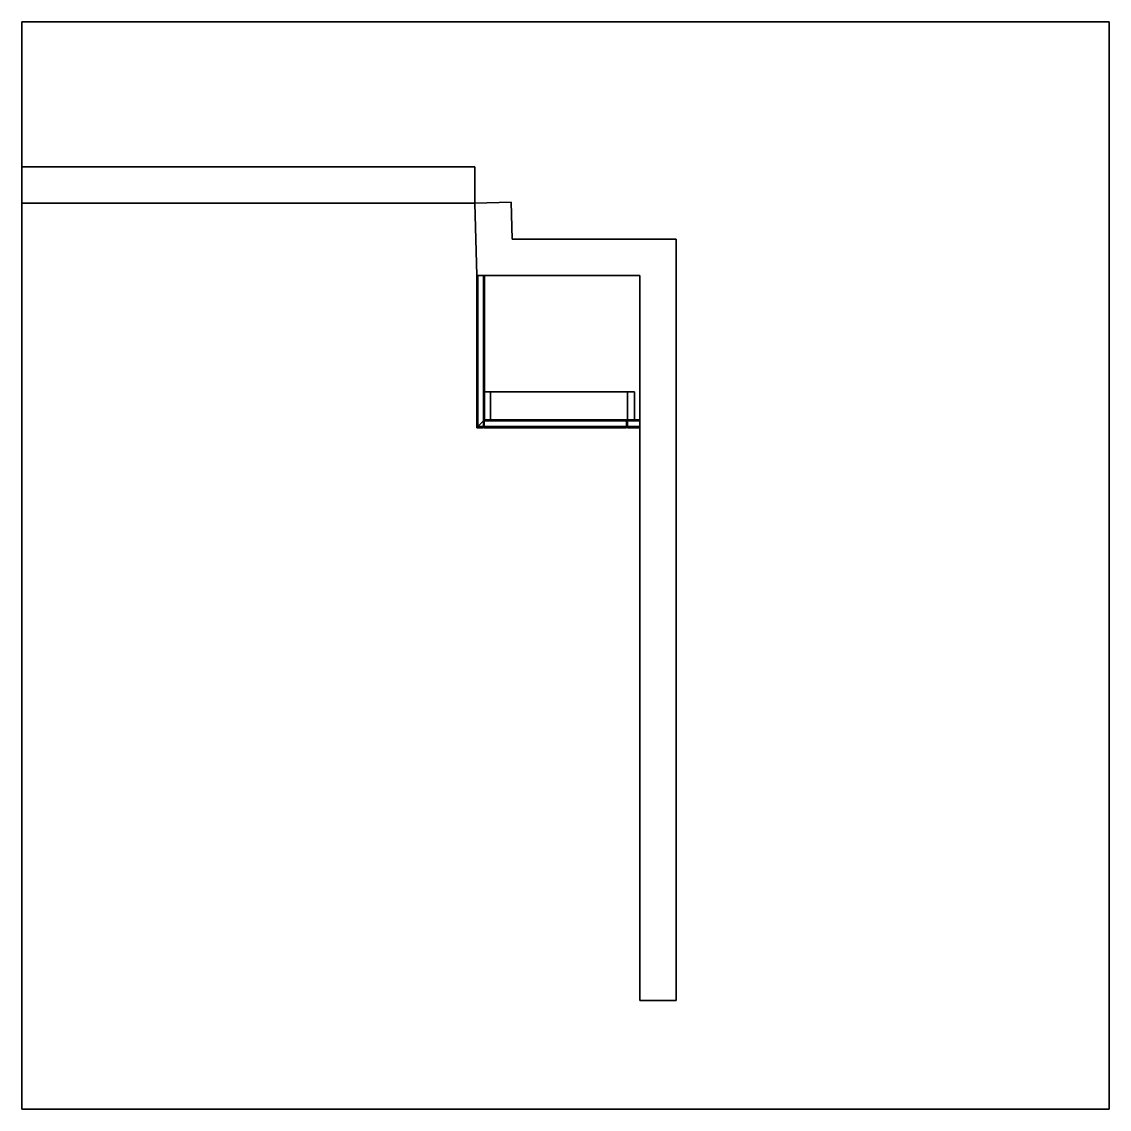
# Model space of a CAD drawing. Extents: x -1500 to 1500, y -1500 to 1500.
import ezdxf

# ---------------------------------------------------------------- set-up
doc = ezdxf.new("R2010")
doc.units = 0

# ---------------------------------------------------------------- blocks, each defined once
blk = doc.blocks.new('Diseño.Mueble.Suelo1', base_point=(3, 3, 70))
at = {"layer": 'MELA_BL', "color": 0}
for points in [[(3, 3, 70), (3, 420, 70), (450, 420, 70), (450, 3, 70)], [(3, 3, 89), (3, 420, 89), (450, 420, 89), (450, 3, 89)], [(3, 3, 89), (3, 420, 89), (3, 420, 70), (3, 3, 70)], [(3, 420, 89), (450, 420, 89), (450, 420, 70), (3, 420, 70)], [(450, 420, 89), (450, 3, 89), (450, 3, 70), (450, 420, 70)], [(450, 3, 89), (3, 3, 89), (3, 3, 70), (450, 3, 70)]]:
    blk.add_3dface(points, dxfattribs=at)
blk = doc.blocks.new('Diseño.Mueble.Suelo')
at = {"layer": 'MELA_BL'}
blk.add_blockref('Diseño.Mueble.Suelo1', (3, 3, 70), dxfattribs=at)
blk = doc.blocks.new('Diseño.Mueble.Lateral Derecho1', base_point=(435, 19, 89))
at = {"layer": 'MELA_BL', "color": 0}
for points in [[(416, 19, 89), (416, 99, 89), (416, 99, 2850), (416, 19, 2850)], [(416, 19, 89), (416, 99, 89), (435, 99, 89), (435, 19, 89)], [(416, 99, 89), (416, 99, 2850), (435, 99, 2850), (435, 99, 89)], [(416, 99, 2850), (416, 19, 2850), (435, 19, 2850), (435, 99, 2850)], [(435, 19, 89), (435, 99, 89), (435, 99, 2850), (435, 19, 2850)], [(416, 19, 2850), (416, 19, 89), (435, 19, 89), (435, 19, 2850)]]:
    blk.add_3dface(points, dxfattribs=at)
blk = doc.blocks.new('Diseño.Mueble.Lateral Derecho')
at = {"layer": 'MELA_BL'}
blk.add_blockref('Diseño.Mueble.Lateral Derecho1', (435, 19, 89), dxfattribs=at)
blk = doc.blocks.new('Diseño.Mueble.Lateral Izquierdo1', base_point=(0, 0, 2850))
at = {"layer": 'MELA_BL', "color": 0}
for points in [[(0, 0, 2850), (0, 420, 2850), (0, 420, 89), (0, 0, 89)], [(19, 0, 2850), (19, 420, 2850), (0, 420, 2850), (0, 0, 2850)], [(19, 420, 2850), (19, 420, 89), (0, 420, 89), (0, 420, 2850)], [(19, 420, 89), (19, 0, 89), (0, 0, 89), (0, 420, 89)], [(19, 0, 2850), (19, 420, 2850), (19, 420, 89), (19, 0, 89)], [(19, 0, 89), (19, 0, 2850), (0, 0, 2850), (0, 0, 89)]]:
    blk.add_3dface(points, dxfattribs=at)
blk = doc.blocks.new('Diseño.Mueble.Lateral Izquierdo')
at = {"layer": 'MELA_BL'}
blk.add_blockref('Diseño.Mueble.Lateral Izquierdo1', (0, 0, 2850), dxfattribs=at)
blk = doc.blocks.new('Diseño.Mueble.Puerta (1) (1)', base_point=(21, 0, 2850))
at = {"layer": 'MELA_BL', "color": 0}
for points in [[(21, 19, 2850), (21, 19, 2810), (413, 19, 2810), (413, 19, 2850)], [(413, 0, 2850), (21, 0, 2850), (21, 19, 2850), (413, 19, 2850)], [(21, 0, 2810), (21, 19, 2810), (413, 19, 2810), (413, 0, 2810)], [(21, 19, 2850), (21, 0, 2850), (21, 0, 2810), (21, 19, 2810)], [(21, 0, 2850), (413, 0, 2850), (413, 0, 2810), (21, 0, 2810)], [(413, 0, 2810), (413, 0, 2850), (413, 19, 2850), (413, 19, 2810)]]:
    blk.add_3dface(points, dxfattribs=at)
blk = doc.blocks.new('Diseño.Mueble.Puerta (1) (2)', base_point=(413, 0, 2807))
at = {"layer": 'MELA_BL', "color": 0}
for points in [[(21, 19, 2807), (21, 19, 94), (413, 19, 94), (413, 19, 2807)], [(21, 19, 94), (21, 0, 94), (413, 0, 94), (413, 19, 94)], [(21, 0, 2807), (21, 0, 94), (21, 19, 94), (21, 19, 2807)], [(413, 0, 2807), (413, 19, 2807), (21, 19, 2807), (21, 0, 2807)], [(413, 0, 2807), (413, 0, 94), (21, 0, 94), (21, 0, 2807)], [(413, 0, 94), (413, 0, 2807), (413, 19, 2807), (413, 19, 94)]]:
    blk.add_3dface(points, dxfattribs=at)
blk = doc.blocks.new('Diseño.Mueble.Puerta (2)', base_point=(416, 0, 2850))
at = {"layer": 'MELA_BL', "color": 0}
for points in [[(416, 19, 94), (450, 19, 94), (450, 19, 2850), (416, 19, 2850)], [(450, 19, 2850), (450, 0, 2850), (416, 0, 2850), (416, 19, 2850)], [(416, 0, 94), (450, 0, 94), (450, 19, 94), (416, 19, 94)], [(416, 0, 2850), (416, 19, 2850), (416, 19, 94), (416, 0, 94)], [(416, 0, 2850), (450, 0, 2850), (450, 0, 94), (416, 0, 94)], [(450, 19, 94), (450, 0, 94), (450, 0, 2850), (450, 19, 2850)]]:
    blk.add_3dface(points, dxfattribs=at)
blk = doc.blocks.new('Diseño.Mueble.Puerta')
at = {"layer": 'MELA_BL'}
for name, p in [('Diseño.Mueble.Puerta (1) (1)', (21, 0, 2850)), ('Diseño.Mueble.Puerta (1) (2)', (413, 0, 2807)), ('Diseño.Mueble.Puerta (2)', (416, 0, 2850))]:
    blk.add_blockref(name, p, dxfattribs=at)
blk = doc.blocks.new('Diseño.Mueble.Faja Iz1', base_point=(19, 99, 89))
at = {"layer": 'MELA_BL', "color": 0}
for points in [[(19, 99, 89), (19, 99, 2850), (19, 19, 2850), (19, 19, 89)], [(19, 99, 89), (38, 99, 89), (38, 99, 2850), (19, 99, 2850)], [(19, 99, 2850), (38, 99, 2850), (38, 19, 2850), (19, 19, 2850)], [(19, 19, 89), (38, 19, 89), (38, 99, 89), (19, 99, 89)], [(38, 99, 89), (38, 99, 2850), (38, 19, 2850), (38, 19, 89)], [(19, 19, 2850), (38, 19, 2850), (38, 19, 89), (19, 19, 89)]]:
    blk.add_3dface(points, dxfattribs=at)
blk = doc.blocks.new('Diseño.Mueble.Faja Iz')
at = {"layer": 'MELA_BL'}
blk.add_blockref('Diseño.Mueble.Faja Iz1', (19, 99, 89), dxfattribs=at)
blk = doc.blocks.new('Diseño.Mueble.Faja superior1', base_point=(416, 99, 2801))
at = {"layer": 'PLW_305', "color": 0}
for points in [[(416, 99, 2801), (38, 99, 2801), (38, 19, 2801), (416, 19, 2801)], [(416, 99, 2820), (38, 99, 2820), (38, 19, 2820), (416, 19, 2820)], [(416, 99, 2801), (416, 99, 2820), (38, 99, 2820), (38, 99, 2801)], [(38, 99, 2801), (38, 99, 2820), (38, 19, 2820), (38, 19, 2801)], [(416, 19, 2801), (416, 19, 2820), (416, 99, 2820), (416, 99, 2801)], [(38, 19, 2801), (38, 19, 2820), (416, 19, 2820), (416, 19, 2801)]]:
    blk.add_3dface(points, dxfattribs=at)
blk = doc.blocks.new('Diseño.Mueble.Faja superior')
at = {"layer": 'PLW_305'}
blk.add_blockref('Diseño.Mueble.Faja superior1', (416, 99, 2801), dxfattribs=at)
blk = doc.blocks.new('Diseño.Mueble.Zócalo 1 [1]1', base_point=(3, 3))
at = {"layer": 'MELA_BL', "color": 0}
for points in [[(3, 3), (3, 420), (3, 420, 70), (3, 3, 70)], [(3, 3), (22, 22), (22, 420), (3, 420)], [(3, 420), (22, 420), (22, 420, 70), (3, 420, 70)], [(3, 420, 70), (22, 420, 70), (22, 22, 70), (3, 3, 70)], [(22, 22), (22, 420), (22, 420, 70), (22, 22, 70)], [(3, 3, 70), (22, 22, 70), (22, 22), (3, 3)]]:
    blk.add_3dface(points, dxfattribs=at)
blk = doc.blocks.new('Diseño.Mueble.Zócalo 1 [1]')
at = {"layer": 'MELA_BL'}
blk.add_blockref('Diseño.Mueble.Zócalo 1 [1]1', (3, 3), dxfattribs=at)
blk = doc.blocks.new('Diseño.Mueble.Zócalo 1 [2]1', base_point=(450, 3))
at = {"layer": 'MELA_BL', "color": 0}
for points in [[(450, 3), (450, 22), (22, 22), (3, 3)], [(3, 3), (22, 22), (22, 22, 70), (3, 3, 70)], [(3, 3, 70), (22, 22, 70), (450, 22, 70), (450, 3, 70)], [(450, 3), (3, 3), (3, 3, 70), (450, 3, 70)], [(450, 22), (22, 22), (22, 22, 70), (450, 22, 70)], [(450, 3, 70), (450, 22, 70), (450, 22), (450, 3)]]:
    blk.add_3dface(points, dxfattribs=at)
blk = doc.blocks.new('Diseño.Mueble.Zócalo 1 [2]')
at = {"layer": 'MELA_BL'}
blk.add_blockref('Diseño.Mueble.Zócalo 1 [2]1', (450, 3), dxfattribs=at)
blk = doc.blocks.new('Diseño.Mueble')
at = {"layer": 'Diseño.Mueble.Faja Iz'}
blk.add_blockref('Diseño.Mueble.Faja Iz', (0, 0), dxfattribs=at)
at = {"layer": 'Diseño.Mueble.Faja superior'}
blk.add_blockref('Diseño.Mueble.Faja superior', (0, 0), dxfattribs=at)
at = {"layer": 'Diseño.Mueble.Lateral Derecho'}
blk.add_blockref('Diseño.Mueble.Lateral Derecho', (0, 0), dxfattribs=at)
at = {"layer": 'Diseño.Mueble.Lateral Izquierdo'}
blk.add_blockref('Diseño.Mueble.Lateral Izquierdo', (0, 0), dxfattribs=at)
at = {"layer": 'Diseño.Mueble.Puerta'}
blk.add_blockref('Diseño.Mueble.Puerta', (0, 0), dxfattribs=at)
at = {"layer": 'Diseño.Mueble.Suelo'}
blk.add_blockref('Diseño.Mueble.Suelo', (0, 0), dxfattribs=at)
at = {"layer": 'Diseño.Mueble.Zócalo 1 [1]'}
blk.add_blockref('Diseño.Mueble.Zócalo 1 [1]', (0, 0), dxfattribs=at)
at = {"layer": 'Diseño.Mueble.Zócalo 1 [2]'}
blk.add_blockref('Diseño.Mueble.Zócalo 1 [2]', (0, 0), dxfattribs=at)
blk = doc.blocks.new('Diseño.Suelo 1', base_point=(-1500, -1500))
at = {"color": 0}
for points in [[(-1500, -1500), (1500, -1500), (1500, 1500), (-1500, 1500)], [(-1500, -1500, -100), (1500, -1500, -100), (1500, 1500, -100), (-1500, 1500, -100)], [(1500, 1500, -100), (1500, 1500), (-1500, 1500), (-1500, 1500, -100)], [(-1500, 1500, -100), (-1500, 1500), (-1500, -1500), (-1500, -1500, -100)], [(1500, -1500, -100), (1500, -1500), (1500, 1500), (1500, 1500, -100)], [(-1500, -1500, -100), (-1500, -1500), (1500, -1500), (1500, -1500, -100)]]:
    blk.add_3dface(points, dxfattribs=at)
blk = doc.blocks.new('Diseño.Muro 1', base_point=(-150, 1002.5, 2850))
at = {"color": 0}
for points, invisible_edges in [([(-150, 1002.5, 2850), (-250, 1000, 2850), (-245, 800, 2850), (-150, 1002.5, 2850)], 12), ([(-250, 1000), (-150, 1002.5), (-245, 800), (-250, 1000)], 10), ([(-147.5, 900, 2850), (-150, 1002.5, 2850), (-245, 800, 2850), (-147.5, 900, 2850)], 14), ([(-245, 800), (-150, 1002.5), (-147.5, 900), (-245, 800)], 13), ([(205, 800, 2850), (-147.5, 900, 2850), (-245, 800, 2850), (205, 800, 2850)], 11), ([(-245, 800), (-147.5, 900), (205, 800), (-245, 800)], 11), ([(305, 900, 2850), (-147.5, 900, 2850), (205, 800, 2850), (305, 900, 2850)], 14), ([(-147.5, 900), (305, 900), (205, 800), (-147.5, 900)], 14), ([(305, 900, 2850), (205, 800, 2850), (305, -1200, 2850), (305, 900, 2850)], 11), ([(205, -1200), (305, 900), (305, -1200), (205, -1200)], 9), ([(205, 800), (305, 900), (205, -1200), (205, 800)], 11), ([(305, -1200, 2850), (205, 800, 2850), (205, -1200, 2850), (305, -1200, 2850)], 9)]:
    blk.add_3dface(points, dxfattribs=dict(at, invisible_edges=invisible_edges))
for points in [[(-150, 1002.5), (-150, 1002.5, 2850), (-250, 1000, 2850), (-250, 1000)], [(-250, 1000), (-250, 1000, 2850), (-245, 800, 2850), (-245, 800)], [(-147.5, 900), (-147.5, 900, 2850), (-150, 1002.5, 2850), (-150, 1002.5)], [(305, 900), (305, 900, 2850), (-147.5, 900, 2850), (-147.5, 900)], [(305, -1200), (305, -1200, 2850), (305, 900, 2850), (305, 900)], [(-245, 800), (-245, 800, 2850), (205, 800, 2850), (205, 800)], [(205, 800), (205, 800, 2850), (205, -1200, 2850), (205, -1200)], [(205, -1200), (205, -1200, 2850), (305, -1200, 2850), (305, -1200)]]:
    blk.add_3dface(points, dxfattribs=at)
blk = doc.blocks.new('Diseño.Muro 2', base_point=(-250, 1100, 2850))
at = {"color": 0}
for points in [[(-250, 1100, 2850), (-1500, 1100, 2850), (-1500, 1000, 2850), (-250, 1000, 2850)], [(-250, 1100), (-1500, 1100), (-1500, 1000), (-250, 1000)], [(-250, 1100), (-250, 1100, 2850), (-1500, 1100, 2850), (-1500, 1100)], [(-1500, 1100), (-1500, 1100, 2850), (-1500, 1000, 2850), (-1500, 1000)], [(-250, 1000), (-250, 1000, 2850), (-250, 1100, 2850), (-250, 1100)], [(-1500, 1000), (-1500, 1000, 2850), (-250, 1000, 2850), (-250, 1000)]]:
    blk.add_3dface(points, dxfattribs=at)

msp = doc.modelspace()

# ---------------------------------------------------------------- block references
for name, p in [('Diseño.Suelo 1', (-1500, -1500)), ('Diseño.Muro 2', (-250, 1100, 2850)), ('Diseño.Muro 1', (-150, 1002.5, 2850)), ('Diseño.Mueble', (-245, 380))]:
    msp.add_blockref(name, p)

doc.saveas('drawing.dxf')
